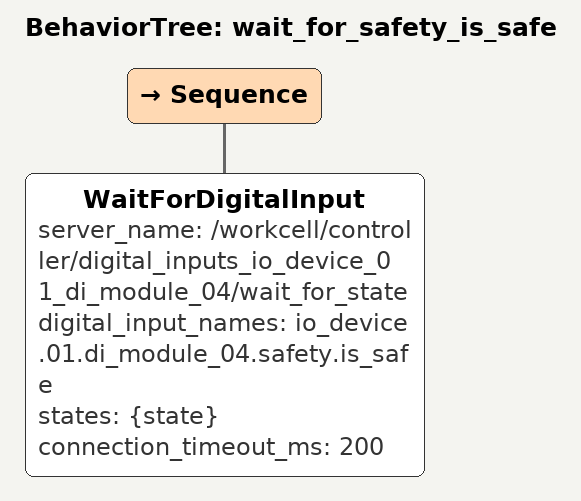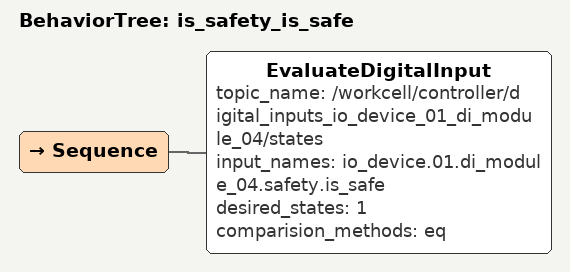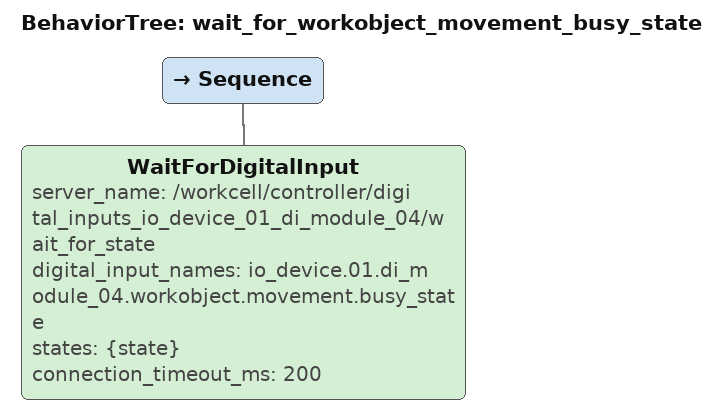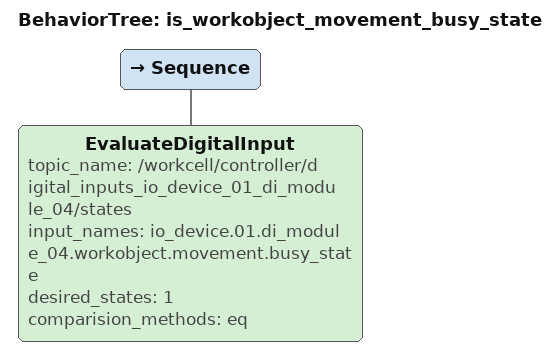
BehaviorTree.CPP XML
<BehaviorTree ID="wait_for_safety_is_safe">
  <Sequence>
    <WaitForDigitalInput server_name="/workcell/controller/digital_inputs_io_device_01_di_module_04/wait_for_state" digital_input_names="io_device.01.di_module_04.safety.is_safe" states="{state}" connection_timeout_ms="200"/>
  </Sequence>
</BehaviorTree>

<BehaviorTree ID="is_safety_is_safe">
  <Sequence>
    <EvaluateDigitalInput topic_name="/workcell/controller/digital_inputs_io_device_01_di_module_04/states" input_names="io_device.01.di_module_04.safety.is_safe" desired_states="1" comparision_methods="eq"/>
  </Sequence>
</BehaviorTree>

<BehaviorTree ID="wait_for_workobject_movement_busy_state">
  <Sequence>
    <WaitForDigitalInput server_name="/workcell/controller/digital_inputs_io_device_01_di_module_04/wait_for_state" digital_input_names="io_device.01.di_module_04.workobject.movement.busy_state" states="{state}" connection_timeout_ms="200"/>
  </Sequence>
</BehaviorTree>

<BehaviorTree ID="is_workobject_movement_busy_state">
  <Sequence>
    <EvaluateDigitalInput topic_name="/workcell/controller/digital_inputs_io_device_01_di_module_04/states" input_names="io_device.01.di_module_04.workobject.movement.busy_state" desired_states="1" comparision_methods="eq"/>
  </Sequence>
</BehaviorTree>
